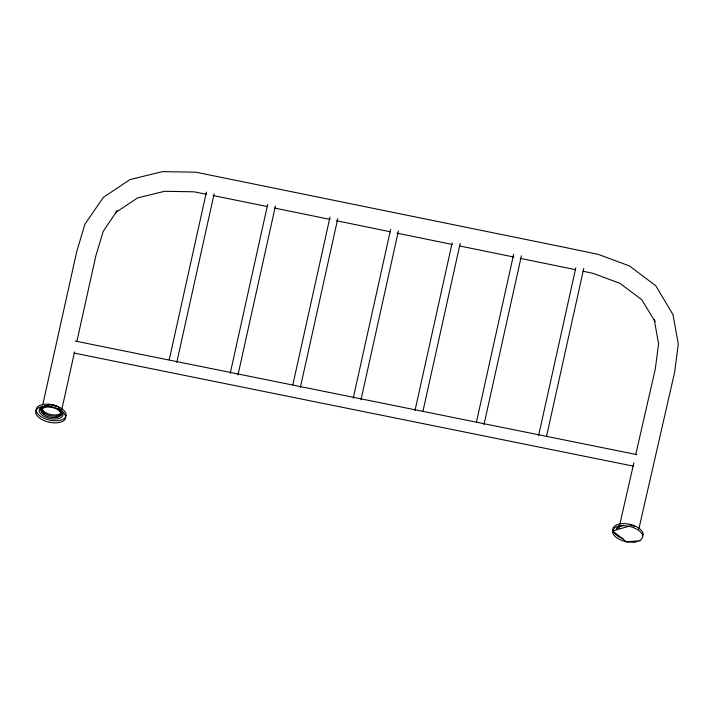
<?xml version="1.0" encoding="UTF-8"?>
<svg xmlns="http://www.w3.org/2000/svg" width="714" height="714" viewBox="0 0 714 714"><rect width="100%" height="100%" fill="white"/><g stroke="black" fill="none" stroke-linecap="round" stroke-linejoin="round"><path stroke-width="1.07" d="M61.199 412.148L60.735 414.254A9.791 4.98 12.5 0 1 50.399 417.262A9.791 4.98 12.5 0 1 41.519 410.38L41.992 408.265M42.688 405.097L76.746 251.506L84.948 224.169L103.405 197.323L130.028 179.571L162.417 171.637L195.823 172.19L566.702 247.785L598.216 254.362L629.391 265.911L655.791 285.752L672.981 314.633L678.3 344.112L674.614 372.315L638.825 529.074M61.672 410.041L74.551 351.931M76.898 341.354L95.837 255.907L103.227 231.282L117.194 210.719L115.82 212.415L137.561 197.921L164.586 191.298L193.78 191.78L206.587 194.27M169.227 359.802L206.408 192.084M176.751 362.462L214.173 193.655M230.229 373.279L267.652 204.472M237.994 374.85L275.417 206.043M292.829 384.801L330.02 217.083M300.353 387.452L337.776 218.654M353.243 398.153L390.665 229.346M361.007 399.724L398.43 230.917M414.986 410.63L452.167 242.912M422.991 411.112L460.173 243.394M476.47 421.929L513.652 254.211M483.994 424.589L521.416 255.782M538.588 435.629L575.77 267.911M546.594 436.102L583.775 268.393M619.877 524.04L633.871 462.761M635.799 454.3L655.291 369.013L658.576 343.746L654.185 319.408L655.068 321.568L641.725 299.675L620.002 283.36L592.772 273.275L583.115 271.258M640.19 540.659L642.779 537.178A15.405 7.836 12.9 0 0 628.82 526.272L612.576 530.93L626.526 541.837L634.237 542.363L640.19 540.659L626.526 541.837A15.405 7.836 12.9 0 1 612.576 530.939A15.405 7.836 12.9 0 1 628.82 526.289M212.995 195.511L267.214 206.533M75.247 341.069L636.968 454.648M73.961 353.037L633.496 466.171M390.522 231.818L336.321 220.706M396.895 233.13L452.176 244.438M459.62 245.964L513.839 257.04M520.211 258.343L575.6 269.687M274.649 208.06L329.939 219.403M59.69 413.897A9.791 4.98 12.9 0 1 49.364 414.227A9.791 4.98 12.9 0 1 42.197 408.604M47.606 404.445A9.791 4.98 12.9 0 1 59.815 408.292M58.771 408.854A9.791 4.98 12.9 0 1 57.415 415.932A9.791 4.98 12.9 0 1 43.67 412.594A9.791 4.98 12.9 0 1 46.249 405.82M62.1 411.148A11.237 5.721 12.9 0 1 56.254 417.003M44.366 414.209A11.237 5.721 12.9 0 1 41.439 406.864M47.579 404.847A11.237 5.721 12.9 0 1 51.399 405.106M53.238 405.49A11.237 5.721 12.9 0 1 56.04 406.4M58.807 408.979A12.102 6.158 12.9 0 1 62.136 416.717A12.102 6.158 12.9 0 1 50.23 418.6A12.102 6.158 12.9 0 1 39.243 410.853A12.102 6.158 12.9 0 1 48.918 405.954M618.877 528.449A9.791 4.98 12.9 0 1 623.233 525.29M617.458 528.155A11.237 5.721 12.9 0 1 619.35 525.611M629.275 524.745A11.237 5.721 12.9 0 1 634.675 526.646M616.271 529.52A12.102 6.158 12.9 0 1 622.983 525.45M623.117 538.686A15.405 7.836 12.9 0 1 613.46 527.566A15.405 7.836 12.9 0 1 630.569 524.513A15.405 7.836 12.9 0 1 643.18 535.116M41.519 410.38A9.791 4.98 12.5 0 1 51.854 407.382A9.791 4.98 12.5 0 1 60.735 414.263M66.09 415.593A15.271 7.774 12.9 0 0 52.256 404.793A15.271 7.774 12.9 0 0 36.155 409.399A15.271 7.774 12.9 0 0 49.989 420.198A15.271 7.774 12.9 0 0 66.09 415.593M49.534 422.277A15.271 7.774 12.9 0 0 65.634 417.654A15.271 7.774 12.9 0 0 51.783 406.864A15.271 7.774 12.9 0 0 35.7 411.478A15.271 7.774 12.9 0 0 49.534 422.277"/></g></svg>
